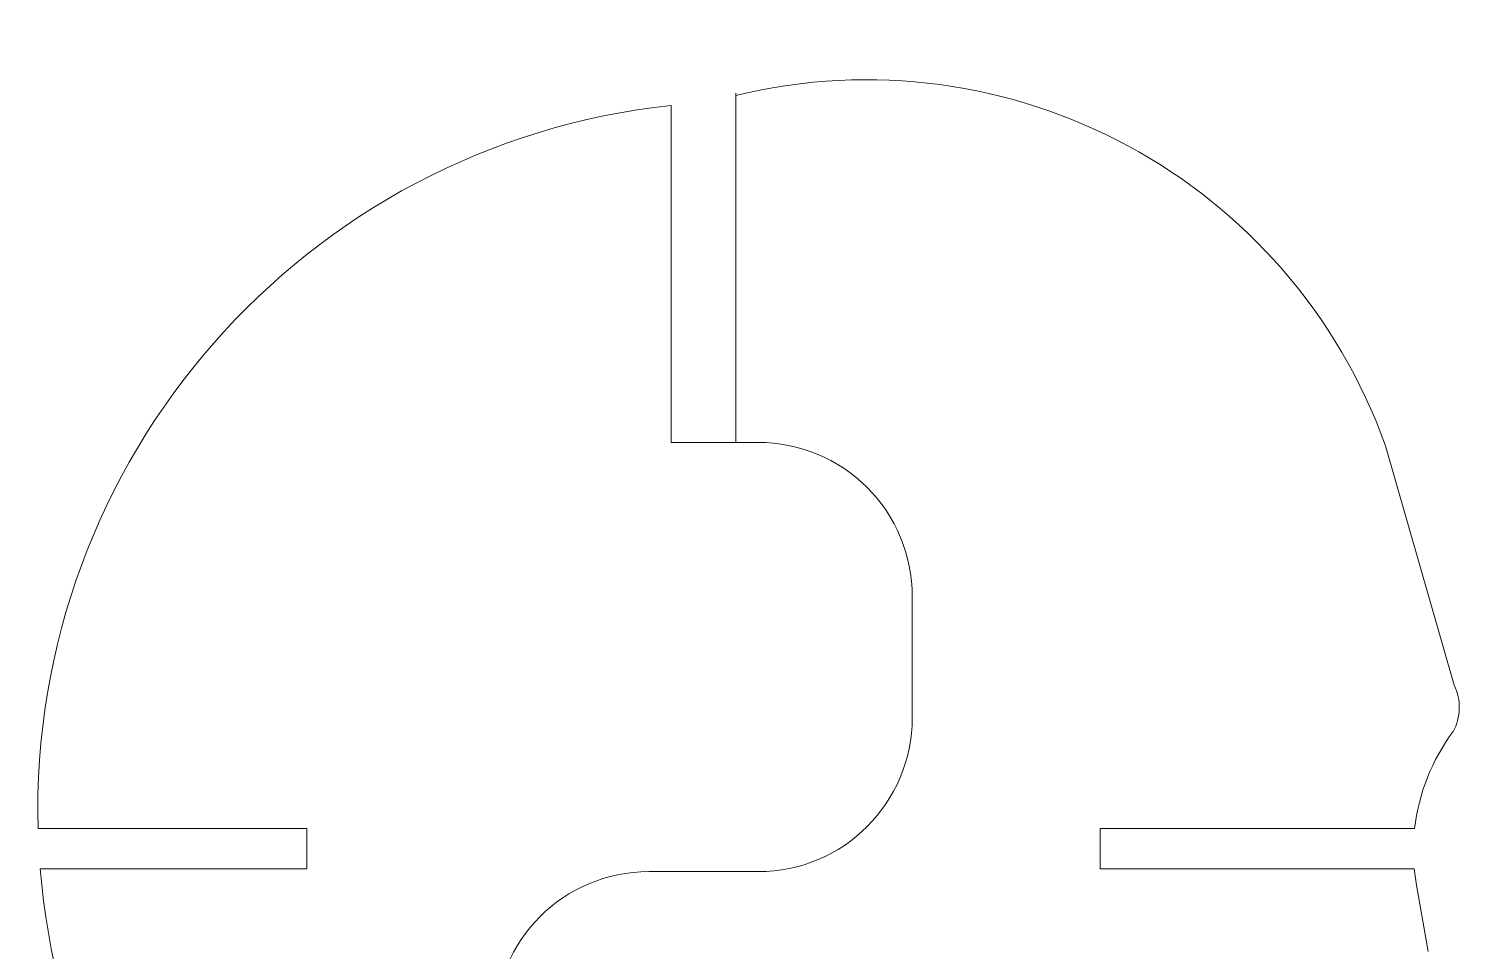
# Model space of a CAD drawing. Header units: millimetres. Extents: x 570 to 650.8, y -8.3 to 42.9.
# Drawn here: x 614.39 to 619.78, y 20.69 to 24.16 of the extents above; entities that cross this region are included whole.
import ezdxf

# ---------------------------------------------------------------- set-up
doc = ezdxf.new("R2010")
doc.units = ezdxf.units.MM
doc.header["$MEASUREMENT"] = 0
doc.layers.add('Layer 1', color=7, linetype='Continuous')

msp = doc.modelspace()

# ---------------------------------------------------------------- linework, layer by layer
at = {"layer": 'Layer 1', "color": 4, "lineweight": 9}
for points in [[(619.49046, 22.59083), (619.13417, 23.59039), (618.08022, 24.15914), (617.04923, 23.90841)], [(617.04923, 23.91667), (617.04923, 23.91667), (617.04923, 22.60386), (617.04923, 22.60386)], [(617.04923, 23.91667), (617.04923, 23.91667), (617.04923, 22.60386), (617.04923, 22.60386)], [(617.04923, 23.91667), (617.04923, 23.91667), (617.04923, 22.60386), (617.04923, 22.60386)], [(617.04923, 23.91667), (617.04923, 23.91667), (617.04923, 22.60386), (617.04923, 22.60386)], [(617.04923, 23.91667), (617.04923, 23.91667), (617.04923, 22.60386), (617.04923, 22.60386)], [(617.04923, 23.91667), (617.04923, 23.91667), (617.04923, 22.60386), (617.04923, 22.60386)], [(617.04923, 23.91667), (617.04923, 23.91667), (617.04923, 22.60386), (617.04923, 22.60386)], [(617.04923, 23.91667), (617.04923, 23.91667), (617.04923, 22.60386), (617.04923, 22.60386)], [(617.04923, 23.91667), (617.04923, 23.91667), (617.04923, 22.60386), (617.04923, 22.60386)], [(617.04923, 23.91667), (617.04923, 23.91667), (617.04923, 22.60386), (617.04923, 22.60386)], [(617.04923, 23.91667), (617.04923, 23.91667), (617.04923, 22.60386), (617.04923, 22.60386)], [(617.04923, 23.91667), (617.04923, 23.91667), (617.04923, 22.60386), (617.04923, 22.60386)], [(617.04923, 23.91667), (617.04923, 23.91667), (617.04923, 22.60386), (617.04923, 22.60386)], [(617.04923, 23.91667), (617.04923, 23.91667), (617.04923, 22.60386), (617.04923, 22.60386)], [(617.04923, 23.91667), (617.04923, 23.91667), (617.04923, 22.60386), (617.04923, 22.60386)], [(617.04923, 23.91667), (617.04923, 23.91667), (617.04923, 22.60386), (617.04923, 22.60386)], [(617.04923, 23.91667), (617.04923, 23.91667), (617.04923, 22.60386), (617.04923, 22.60386)], [(617.04923, 23.91667), (617.04923, 23.91667), (617.04923, 22.60386), (617.04923, 22.60386)], [(617.04923, 23.91667), (617.04923, 23.91667), (617.04923, 22.60386), (617.04923, 22.60386)], [(617.04923, 23.91667), (617.04923, 23.91667), (617.04923, 22.60386), (617.04923, 22.60386)], [(617.04923, 23.91667), (617.04923, 23.91667), (617.04923, 22.60386), (617.04923, 22.60386)], [(617.04923, 23.90842), (617.04923, 23.90842), (617.04923, 22.60386), (617.04923, 22.60386)], [(617.04923, 23.90842), (617.04923, 23.90842), (617.04923, 22.60386), (617.04923, 22.60386)], [(617.04923, 23.90842), (617.04923, 23.90842), (617.04923, 22.60386), (617.04923, 22.60386)], [(617.04923, 23.90842), (617.04923, 23.90842), (617.04923, 22.60386), (617.04923, 22.60386)], [(617.04923, 23.90842), (617.04923, 23.90842), (617.04923, 22.60386), (617.04923, 22.60386)], [(617.04923, 23.90842), (617.04923, 23.90842), (617.04923, 22.60386), (617.04923, 22.60386)], [(617.04923, 23.90842), (617.04923, 23.90842), (617.04923, 22.60386), (617.04923, 22.60386)], [(617.04923, 23.90842), (617.04923, 23.90842), (617.04923, 22.60386), (617.04923, 22.60386)], [(617.04923, 23.90842), (617.04923, 23.90842), (617.04923, 22.60386), (617.04923, 22.60386)], [(617.04923, 23.90842), (617.04923, 23.90842), (617.04923, 22.60386), (617.04923, 22.60386)], [(617.04923, 23.90842), (617.04923, 23.90842), (617.04923, 22.60386), (617.04923, 22.60386)], [(617.04923, 23.90842), (617.04923, 23.90842), (617.04923, 22.60386), (617.04923, 22.60386)], [(617.04923, 23.90842), (617.04923, 23.90842), (617.04923, 22.60386), (617.04923, 22.60386)], [(617.04923, 23.90842), (617.04923, 23.90842), (617.04923, 22.60386), (617.04923, 22.60386)], [(617.04923, 23.90842), (617.04923, 23.90842), (617.04923, 22.60386), (617.04923, 22.60386)], [(617.04923, 23.90842), (617.04923, 23.90842), (617.04923, 22.60386), (617.04923, 22.60386)], [(617.04923, 23.90842), (617.04923, 23.90842), (617.04923, 22.60386), (617.04923, 22.60386)], [(617.04923, 23.90842), (617.04923, 23.90842), (617.04923, 22.60386), (617.04923, 22.60386)], [(617.04923, 23.90842), (617.04923, 23.90842), (617.04923, 22.60386), (617.04923, 22.60386)], [(617.04923, 23.90842), (617.04923, 23.90842), (617.04923, 22.60386), (617.04923, 22.60386)], [(617.04923, 23.90842), (617.04923, 23.90842), (617.04923, 22.60386), (617.04923, 22.60386)], [(616.80627, 23.87086), (615.42646, 23.72193), (614.39149, 22.53968), (614.42677, 21.15242)], [(616.80627, 23.87086), (616.80627, 23.87086), (616.80627, 22.60386), (616.80627, 22.60386)], [(616.80627, 23.87086), (616.80627, 23.87086), (616.80627, 22.60386), (616.80627, 22.60386)], [(616.80627, 23.87086), (616.80627, 23.87086), (616.80627, 22.60386), (616.80627, 22.60386)], [(616.80627, 23.87086), (616.80627, 23.87086), (616.80627, 22.60386), (616.80627, 22.60386)], [(616.80627, 23.87086), (616.80627, 23.87086), (616.80627, 22.60386), (616.80627, 22.60386)], [(616.80627, 23.87086), (616.80627, 23.87086), (616.80627, 22.60386), (616.80627, 22.60386)], [(616.80627, 23.87086), (616.80627, 23.87086), (616.80627, 22.60386), (616.80627, 22.60386)], [(616.80627, 23.87086), (616.80627, 23.87086), (616.80627, 22.60386), (616.80627, 22.60386)], [(616.80627, 23.87086), (616.80627, 23.87086), (616.80627, 22.60386), (616.80627, 22.60386)], [(616.80627, 23.87086), (616.80627, 23.87086), (616.80627, 22.60386), (616.80627, 22.60386)], [(616.80627, 23.87086), (616.80627, 23.87086), (616.80627, 22.60386), (616.80627, 22.60386)], [(616.80627, 23.87086), (616.80627, 23.87086), (616.80627, 22.60386), (616.80627, 22.60386)], [(616.80627, 23.87086), (616.80627, 23.87086), (616.80627, 22.60386), (616.80627, 22.60386)], [(616.80627, 23.87086), (616.80627, 23.87086), (616.80627, 22.60386), (616.80627, 22.60386)], [(616.80627, 23.87086), (616.80627, 23.87086), (616.80627, 22.60386), (616.80627, 22.60386)], [(616.80627, 23.87086), (616.80627, 23.87086), (616.80627, 22.60386), (616.80627, 22.60386)], [(616.80627, 23.87086), (616.80627, 23.87086), (616.80627, 22.60386), (616.80627, 22.60386)], [(616.80627, 23.87086), (616.80627, 23.87086), (616.80627, 22.60386), (616.80627, 22.60386)], [(616.80627, 23.87086), (616.80627, 23.87086), (616.80627, 22.60386), (616.80627, 22.60386)], [(616.80627, 23.87086), (616.80627, 23.87086), (616.80627, 22.60386), (616.80627, 22.60386)], [(616.80627, 23.87086), (616.80627, 23.87086), (616.80627, 22.60386), (616.80627, 22.60386)], [(616.80627, 22.60386), (616.80627, 22.60386), (617.12157, 22.60386), (617.12157, 22.60386)], [(616.80627, 22.60386), (616.80627, 22.60386), (617.12157, 22.60386), (617.12157, 22.60386)], [(616.80627, 22.60386), (616.80627, 22.60386), (617.12157, 22.60386), (617.12157, 22.60386)], [(616.80627, 22.60386), (616.80627, 22.60386), (617.12157, 22.60386), (617.12157, 22.60386)], [(616.80627, 22.60386), (616.80627, 22.60386), (617.12157, 22.60386), (617.12157, 22.60386)], [(616.80627, 22.60386), (616.80627, 22.60386), (617.12157, 22.60386), (617.12157, 22.60386)], [(616.80627, 22.60386), (616.80627, 22.60386), (617.12157, 22.60386), (617.12157, 22.60386)], [(616.80627, 22.60386), (616.80627, 22.60386), (617.12157, 22.60386), (617.12157, 22.60386)], [(616.80627, 22.60386), (616.80627, 22.60386), (617.12157, 22.60386), (617.12157, 22.60386)], [(616.80627, 22.60386), (616.80627, 22.60386), (617.12157, 22.60386), (617.12157, 22.60386)], [(616.80627, 22.60386), (616.80627, 22.60386), (617.12157, 22.60386), (617.12157, 22.60386)], [(616.80627, 22.60386), (616.80627, 22.60386), (617.12157, 22.60386), (617.12157, 22.60386)], [(616.80627, 22.60386), (616.80627, 22.60386), (617.12157, 22.60386), (617.12157, 22.60386)], [(616.80627, 22.60386), (616.80627, 22.60386), (617.12157, 22.60386), (617.12157, 22.60386)], [(616.80627, 22.60386), (616.80627, 22.60386), (617.12157, 22.60386), (617.12157, 22.60386)], [(616.80627, 22.60386), (616.80627, 22.60386), (617.12157, 22.60386), (617.12157, 22.60386)], [(616.80627, 22.60386), (616.80627, 22.60386), (617.12157, 22.60386), (617.12157, 22.60386)], [(616.80627, 22.60386), (616.80627, 22.60386), (617.12157, 22.60386), (617.12157, 22.60386)], [(616.80627, 22.60386), (616.80627, 22.60386), (617.12157, 22.60386), (617.12157, 22.60386)], [(616.80627, 22.60386), (616.80627, 22.60386), (617.12157, 22.60386), (617.12157, 22.60386)], [(616.80627, 22.60386), (616.80627, 22.60386), (617.12157, 22.60386), (617.12157, 22.60386)], [(617.12157, 22.60386), (617.12157, 22.60386), (617.13347, 22.60386), (617.13347, 22.60386)], [(617.12157, 22.60386), (617.12157, 22.60386), (617.13347, 22.60386), (617.13347, 22.60386)], [(617.12157, 22.60386), (617.12157, 22.60386), (617.13347, 22.60386), (617.13347, 22.60386)], [(617.12157, 22.60386), (617.12157, 22.60386), (617.13347, 22.60386), (617.13347, 22.60386)], [(617.12157, 22.60386), (617.12157, 22.60386), (617.13347, 22.60386), (617.13347, 22.60386)], [(617.12157, 22.60386), (617.12157, 22.60386), (617.13347, 22.60386), (617.13347, 22.60386)], [(617.12157, 22.60386), (617.12157, 22.60386), (617.13347, 22.60386), (617.13347, 22.60386)], [(617.12157, 22.60386), (617.12157, 22.60386), (617.13347, 22.60386), (617.13347, 22.60386)], [(617.12157, 22.60386), (617.12157, 22.60386), (617.13347, 22.60386), (617.13347, 22.60386)], [(617.12157, 22.60386), (617.12157, 22.60386), (617.13347, 22.60386), (617.13347, 22.60386)], [(617.12157, 22.60386), (617.12157, 22.60386), (617.13347, 22.60386), (617.13347, 22.60386)], [(617.12157, 22.60386), (617.12157, 22.60386), (617.13347, 22.60386), (617.13347, 22.60386)], [(617.12157, 22.60386), (617.12157, 22.60386), (617.13347, 22.60386), (617.13347, 22.60386)], [(617.12157, 22.60386), (617.12157, 22.60386), (617.13347, 22.60386), (617.13347, 22.60386)], [(617.12157, 22.60386), (617.12157, 22.60386), (617.13347, 22.60386), (617.13347, 22.60386)], [(617.12157, 22.60386), (617.12157, 22.60386), (617.13347, 22.60386), (617.13347, 22.60386)], [(617.12157, 22.60386), (617.12157, 22.60386), (617.13347, 22.60386), (617.13347, 22.60386)], [(617.12157, 22.60386), (617.12157, 22.60386), (617.13347, 22.60386), (617.13347, 22.60386)], [(617.12157, 22.60386), (617.12157, 22.60386), (617.13347, 22.60386), (617.13347, 22.60386)], [(617.12157, 22.60386), (617.12157, 22.60386), (617.13347, 22.60386), (617.13347, 22.60386)], [(617.12157, 22.60386), (617.12157, 22.60386), (617.13347, 22.60386), (617.13347, 22.60386)], [(619.49046, 22.59083), (619.49046, 22.59083), (619.74932, 21.69129), (619.74932, 21.69129)], [(619.49046, 22.59083), (619.49046, 22.59083), (619.74932, 21.69129), (619.74932, 21.69129)], [(619.49046, 22.59083), (619.49046, 22.59083), (619.74932, 21.69129), (619.74932, 21.69129)], [(619.49046, 22.59083), (619.49046, 22.59083), (619.74932, 21.69129), (619.74932, 21.69129)], [(619.49046, 22.59083), (619.49046, 22.59083), (619.74932, 21.69129), (619.74932, 21.69129)], [(619.49046, 22.59083), (619.49046, 22.59083), (619.74932, 21.69129), (619.74932, 21.69129)], [(619.49046, 22.59083), (619.49046, 22.59083), (619.74932, 21.69129), (619.74932, 21.69129)], [(619.49046, 22.59083), (619.49046, 22.59083), (619.74932, 21.69129), (619.74932, 21.69129)], [(619.49046, 22.59083), (619.49046, 22.59083), (619.74932, 21.69129), (619.74932, 21.69129)], [(619.49046, 22.59083), (619.49046, 22.59083), (619.74932, 21.69129), (619.74932, 21.69129)], [(619.49046, 22.59083), (619.49046, 22.59083), (619.74932, 21.69129), (619.74932, 21.69129)], [(619.49046, 22.59083), (619.49046, 22.59083), (619.74932, 21.69129), (619.74932, 21.69129)], [(619.49046, 22.59083), (619.49046, 22.59083), (619.74932, 21.69129), (619.74932, 21.69129)], [(619.49046, 22.59083), (619.49046, 22.59083), (619.74932, 21.69129), (619.74932, 21.69129)], [(619.49046, 22.59083), (619.49046, 22.59083), (619.74932, 21.69129), (619.74932, 21.69129)], [(619.49046, 22.59083), (619.49046, 22.59083), (619.74932, 21.69129), (619.74932, 21.69129)], [(619.49046, 22.59083), (619.49046, 22.59083), (619.74932, 21.69129), (619.74932, 21.69129)], [(619.49046, 22.59083), (619.49046, 22.59083), (619.74932, 21.69129), (619.74932, 21.69129)], [(619.49046, 22.59083), (619.49046, 22.59083), (619.74932, 21.69129), (619.74932, 21.69129)], [(619.49046, 22.59083), (619.49046, 22.59083), (619.74932, 21.69129), (619.74932, 21.69129)], [(619.49046, 22.59083), (619.49046, 22.59083), (619.74932, 21.69129), (619.74932, 21.69129)], [(617.71202, 22.02529), (617.71202, 22.02529), (617.71202, 21.56933), (617.71202, 21.56933)], [(617.71202, 22.02529), (617.71202, 22.02529), (617.71202, 21.56933), (617.71202, 21.56933)], [(617.71202, 22.02529), (617.71202, 22.02529), (617.71202, 21.56933), (617.71202, 21.56933)], [(617.71202, 22.02529), (617.71202, 22.02529), (617.71202, 21.56933), (617.71202, 21.56933)], [(617.71202, 22.02529), (617.71202, 22.02529), (617.71202, 21.56933), (617.71202, 21.56933)], [(617.71202, 22.02529), (617.71202, 22.02529), (617.71202, 21.56933), (617.71202, 21.56933)], [(617.71202, 22.02529), (617.71202, 22.02529), (617.71202, 21.56933), (617.71202, 21.56933)], [(617.71202, 22.02529), (617.71202, 22.02529), (617.71202, 21.56933), (617.71202, 21.56933)], [(617.71202, 22.02529), (617.71202, 22.02529), (617.71202, 21.56933), (617.71202, 21.56933)], [(617.71202, 22.02529), (617.71202, 22.02529), (617.71202, 21.56933), (617.71202, 21.56933)], [(617.71202, 22.02529), (617.71202, 22.02529), (617.71202, 21.56933), (617.71202, 21.56933)], [(617.71202, 22.02529), (617.71202, 22.02529), (617.71202, 21.56933), (617.71202, 21.56933)], [(617.71202, 22.02529), (617.71202, 22.02529), (617.71202, 21.56933), (617.71202, 21.56933)], [(617.71202, 22.02529), (617.71202, 22.02529), (617.71202, 21.56933), (617.71202, 21.56933)], [(617.71202, 22.02529), (617.71202, 22.02529), (617.71202, 21.56933), (617.71202, 21.56933)], [(617.71202, 22.02529), (617.71202, 22.02529), (617.71202, 21.56933), (617.71202, 21.56933)], [(617.71202, 22.02529), (617.71202, 22.02529), (617.71202, 21.56933), (617.71202, 21.56933)], [(617.71202, 22.02529), (617.71202, 22.02529), (617.71202, 21.56933), (617.71202, 21.56933)], [(617.71202, 22.02529), (617.71202, 22.02529), (617.71202, 21.56933), (617.71202, 21.56933)], [(617.71202, 22.02529), (617.71202, 22.02529), (617.71202, 21.56933), (617.71202, 21.56933)], [(617.71202, 22.02529), (617.71202, 22.02529), (617.71202, 21.56933), (617.71202, 21.56933)], [(619.74491, 21.51724), (619.77401, 21.57127), (619.77576, 21.63586), (619.74931, 21.69129)], [(617.13347, 20.99073), (617.45318, 20.99073), (617.71201, 21.24978), (617.71201, 21.56932)], [(619.74491, 21.51724), (619.66508, 21.41071), (619.61524, 21.28476), (619.60026, 21.15242)], [(615.10676, 21.15244), (615.10676, 21.15244), (614.42678, 21.15244), (614.42678, 21.15244)], [(615.10676, 21.15244), (615.10676, 21.15244), (614.42678, 21.15244), (614.42678, 21.15244)], [(615.10676, 21.15244), (615.10676, 21.15244), (614.42678, 21.15244), (614.42678, 21.15244)], [(615.10676, 21.15244), (615.10676, 21.15244), (614.42678, 21.15244), (614.42678, 21.15244)], [(615.10676, 21.15244), (615.10676, 21.15244), (614.42678, 21.15244), (614.42678, 21.15244)], [(615.10676, 21.15244), (615.10676, 21.15244), (614.42678, 21.15244), (614.42678, 21.15244)], [(615.10676, 21.15244), (615.10676, 21.15244), (614.42678, 21.15244), (614.42678, 21.15244)], [(615.10676, 21.15244), (615.10676, 21.15244), (614.42678, 21.15244), (614.42678, 21.15244)], [(615.10676, 21.15244), (615.10676, 21.15244), (614.42678, 21.15244), (614.42678, 21.15244)], [(615.10676, 21.15244), (615.10676, 21.15244), (614.42678, 21.15244), (614.42678, 21.15244)], [(615.10676, 21.15244), (615.10676, 21.15244), (614.42678, 21.15244), (614.42678, 21.15244)], [(615.10676, 21.15244), (615.10676, 21.15244), (614.42678, 21.15244), (614.42678, 21.15244)], [(615.10676, 21.15244), (615.10676, 21.15244), (614.42678, 21.15244), (614.42678, 21.15244)], [(615.10676, 21.15244), (615.10676, 21.15244), (614.42678, 21.15244), (614.42678, 21.15244)], [(615.10676, 21.15244), (615.10676, 21.15244), (614.42678, 21.15244), (614.42678, 21.15244)], [(615.10676, 21.15244), (615.10676, 21.15244), (614.42678, 21.15244), (614.42678, 21.15244)], [(615.10676, 21.15244), (615.10676, 21.15244), (614.42678, 21.15244), (614.42678, 21.15244)], [(615.10676, 21.15244), (615.10676, 21.15244), (614.42678, 21.15244), (614.42678, 21.15244)], [(615.10676, 21.15244), (615.10676, 21.15244), (614.42678, 21.15244), (614.42678, 21.15244)], [(615.10676, 21.15244), (615.10676, 21.15244), (614.42678, 21.15244), (614.42678, 21.15244)], [(615.10676, 21.15244), (615.10676, 21.15244), (614.42678, 21.15244), (614.42678, 21.15244)], [(615.43661, 21.15244), (615.43661, 21.15244), (615.10676, 21.15244), (615.10676, 21.15244)], [(615.43661, 21.15244), (615.43661, 21.15244), (615.10676, 21.15244), (615.10676, 21.15244)], [(615.43661, 21.15244), (615.43661, 21.15244), (615.10676, 21.15244), (615.10676, 21.15244)], [(615.43661, 21.15244), (615.43661, 21.15244), (615.10676, 21.15244), (615.10676, 21.15244)], [(615.43661, 21.15244), (615.43661, 21.15244), (615.10676, 21.15244), (615.10676, 21.15244)], [(615.43661, 21.15244), (615.43661, 21.15244), (615.10676, 21.15244), (615.10676, 21.15244)], [(615.43661, 21.15244), (615.43661, 21.15244), (615.10676, 21.15244), (615.10676, 21.15244)], [(615.43661, 21.15244), (615.43661, 21.15244), (615.10676, 21.15244), (615.10676, 21.15244)], [(615.43661, 21.15244), (615.43661, 21.15244), (615.10676, 21.15244), (615.10676, 21.15244)], [(615.43661, 21.15244), (615.43661, 21.15244), (615.10676, 21.15244), (615.10676, 21.15244)], [(615.43661, 21.15244), (615.43661, 21.15244), (615.10676, 21.15244), (615.10676, 21.15244)], [(615.43661, 21.15244), (615.43661, 21.15244), (615.10676, 21.15244), (615.10676, 21.15244)], [(615.43661, 21.15244), (615.43661, 21.15244), (615.10676, 21.15244), (615.10676, 21.15244)], [(615.43661, 21.15244), (615.43661, 21.15244), (615.10676, 21.15244), (615.10676, 21.15244)], [(615.43661, 21.15244), (615.43661, 21.15244), (615.10676, 21.15244), (615.10676, 21.15244)], [(615.43661, 21.15244), (615.43661, 21.15244), (615.10676, 21.15244), (615.10676, 21.15244)], [(615.43661, 21.15244), (615.43661, 21.15244), (615.10676, 21.15244), (615.10676, 21.15244)], [(615.43661, 21.15244), (615.43661, 21.15244), (615.10676, 21.15244), (615.10676, 21.15244)], [(615.43661, 21.15244), (615.43661, 21.15244), (615.10676, 21.15244), (615.10676, 21.15244)], [(615.43661, 21.15244), (615.43661, 21.15244), (615.10676, 21.15244), (615.10676, 21.15244)], [(615.43661, 21.15244), (615.43661, 21.15244), (615.10676, 21.15244), (615.10676, 21.15244)], [(615.43661, 21.07711), (615.43661, 21.07711), (615.43661, 21.15244), (615.43661, 21.15244)], [(615.43661, 21.07711), (615.43661, 21.07711), (615.43661, 21.15244), (615.43661, 21.15244)], [(615.43661, 21.07711), (615.43661, 21.07711), (615.43661, 21.15244), (615.43661, 21.15244)], [(615.43661, 21.07711), (615.43661, 21.07711), (615.43661, 21.15244), (615.43661, 21.15244)], [(615.43661, 21.07711), (615.43661, 21.07711), (615.43661, 21.15244), (615.43661, 21.15244)], [(615.43661, 21.07711), (615.43661, 21.07711), (615.43661, 21.15244), (615.43661, 21.15244)], [(615.43661, 21.07711), (615.43661, 21.07711), (615.43661, 21.15244), (615.43661, 21.15244)], [(615.43661, 21.07711), (615.43661, 21.07711), (615.43661, 21.15244), (615.43661, 21.15244)], [(615.43661, 21.07711), (615.43661, 21.07711), (615.43661, 21.15244), (615.43661, 21.15244)], [(615.43661, 21.07711), (615.43661, 21.07711), (615.43661, 21.15244), (615.43661, 21.15244)], [(615.43661, 21.07711), (615.43661, 21.07711), (615.43661, 21.15244), (615.43661, 21.15244)], [(615.43661, 21.07711), (615.43661, 21.07711), (615.43661, 21.15244), (615.43661, 21.15244)], [(615.43661, 21.07711), (615.43661, 21.07711), (615.43661, 21.15244), (615.43661, 21.15244)], [(615.43661, 21.07711), (615.43661, 21.07711), (615.43661, 21.15244), (615.43661, 21.15244)], [(615.43661, 21.07711), (615.43661, 21.07711), (615.43661, 21.15244), (615.43661, 21.15244)], [(615.43661, 21.07711), (615.43661, 21.07711), (615.43661, 21.15244), (615.43661, 21.15244)], [(615.43661, 21.07711), (615.43661, 21.07711), (615.43661, 21.15244), (615.43661, 21.15244)], [(615.43661, 21.07711), (615.43661, 21.07711), (615.43661, 21.15244), (615.43661, 21.15244)], [(615.43661, 21.07711), (615.43661, 21.07711), (615.43661, 21.15244), (615.43661, 21.15244)], [(615.43661, 21.07711), (615.43661, 21.07711), (615.43661, 21.15244), (615.43661, 21.15244)], [(615.43661, 21.07711), (615.43661, 21.07711), (615.43661, 21.15244), (615.43661, 21.15244)], [(618.41889, 21.07711), (618.41889, 21.07711), (618.41889, 21.15244), (618.41889, 21.15244)], [(618.41889, 21.07711), (618.41889, 21.07711), (618.41889, 21.15244), (618.41889, 21.15244)], [(618.41889, 21.07711), (618.41889, 21.07711), (618.41889, 21.15244), (618.41889, 21.15244)], [(618.41889, 21.07711), (618.41889, 21.07711), (618.41889, 21.15244), (618.41889, 21.15244)], [(618.41889, 21.07711), (618.41889, 21.07711), (618.41889, 21.15244), (618.41889, 21.15244)], [(618.41889, 21.07711), (618.41889, 21.07711), (618.41889, 21.15244), (618.41889, 21.15244)], [(618.41889, 21.07711), (618.41889, 21.07711), (618.41889, 21.15244), (618.41889, 21.15244)], [(618.41889, 21.07711), (618.41889, 21.07711), (618.41889, 21.15244), (618.41889, 21.15244)], [(618.41889, 21.07711), (618.41889, 21.07711), (618.41889, 21.15244), (618.41889, 21.15244)], [(618.41889, 21.07711), (618.41889, 21.07711), (618.41889, 21.15244), (618.41889, 21.15244)], [(618.41889, 21.07711), (618.41889, 21.07711), (618.41889, 21.15244), (618.41889, 21.15244)], [(618.41889, 21.07711), (618.41889, 21.07711), (618.41889, 21.15244), (618.41889, 21.15244)], [(618.41889, 21.07711), (618.41889, 21.07711), (618.41889, 21.15244), (618.41889, 21.15244)], [(618.41889, 21.07711), (618.41889, 21.07711), (618.41889, 21.15244), (618.41889, 21.15244)], [(618.41889, 21.07711), (618.41889, 21.07711), (618.41889, 21.15244), (618.41889, 21.15244)], [(618.41889, 21.07711), (618.41889, 21.07711), (618.41889, 21.15244), (618.41889, 21.15244)], [(618.41889, 21.07711), (618.41889, 21.07711), (618.41889, 21.15244), (618.41889, 21.15244)], [(618.41889, 21.07711), (618.41889, 21.07711), (618.41889, 21.15244), (618.41889, 21.15244)], [(618.41889, 21.07711), (618.41889, 21.07711), (618.41889, 21.15244), (618.41889, 21.15244)], [(618.41889, 21.07711), (618.41889, 21.07711), (618.41889, 21.15244), (618.41889, 21.15244)], [(618.41889, 21.07711), (618.41889, 21.07711), (618.41889, 21.15244), (618.41889, 21.15244)], [(618.41889, 21.15244), (618.41889, 21.15244), (618.74831, 21.15244), (618.74831, 21.15244)], [(618.41889, 21.15244), (618.41889, 21.15244), (618.74831, 21.15244), (618.74831, 21.15244)], [(618.41889, 21.15244), (618.41889, 21.15244), (618.74831, 21.15244), (618.74831, 21.15244)], [(618.41889, 21.15244), (618.41889, 21.15244), (618.74831, 21.15244), (618.74831, 21.15244)], [(618.41889, 21.15244), (618.41889, 21.15244), (618.74831, 21.15244), (618.74831, 21.15244)], [(618.41889, 21.15244), (618.41889, 21.15244), (618.74831, 21.15244), (618.74831, 21.15244)], [(618.41889, 21.15244), (618.41889, 21.15244), (618.74831, 21.15244), (618.74831, 21.15244)], [(618.41889, 21.15244), (618.41889, 21.15244), (618.74831, 21.15244), (618.74831, 21.15244)], [(618.41889, 21.15244), (618.41889, 21.15244), (618.74831, 21.15244), (618.74831, 21.15244)], [(618.41889, 21.15244), (618.41889, 21.15244), (618.74831, 21.15244), (618.74831, 21.15244)], [(618.41889, 21.15244), (618.41889, 21.15244), (618.74831, 21.15244), (618.74831, 21.15244)], [(618.41889, 21.15244), (618.41889, 21.15244), (618.74831, 21.15244), (618.74831, 21.15244)], [(618.41889, 21.15244), (618.41889, 21.15244), (618.74831, 21.15244), (618.74831, 21.15244)], [(618.41889, 21.15244), (618.41889, 21.15244), (618.74831, 21.15244), (618.74831, 21.15244)], [(618.41889, 21.15244), (618.41889, 21.15244), (618.74831, 21.15244), (618.74831, 21.15244)], [(618.41889, 21.15244), (618.41889, 21.15244), (618.74831, 21.15244), (618.74831, 21.15244)], [(618.41889, 21.15244), (618.41889, 21.15244), (618.74831, 21.15244), (618.74831, 21.15244)], [(618.41889, 21.15244), (618.41889, 21.15244), (618.74831, 21.15244), (618.74831, 21.15244)], [(618.41889, 21.15244), (618.41889, 21.15244), (618.74831, 21.15244), (618.74831, 21.15244)], [(618.41889, 21.15244), (618.41889, 21.15244), (618.74831, 21.15244), (618.74831, 21.15244)], [(618.41889, 21.15244), (618.41889, 21.15244), (618.74831, 21.15244), (618.74831, 21.15244)], [(618.74831, 21.15244), (618.74831, 21.15244), (619.60027, 21.15244), (619.60027, 21.15244)], [(618.74831, 21.15244), (618.74831, 21.15244), (619.60027, 21.15244), (619.60027, 21.15244)], [(618.74831, 21.15244), (618.74831, 21.15244), (619.60027, 21.15244), (619.60027, 21.15244)], [(618.74831, 21.15244), (618.74831, 21.15244), (619.60027, 21.15244), (619.60027, 21.15244)], [(618.74831, 21.15244), (618.74831, 21.15244), (619.60027, 21.15244), (619.60027, 21.15244)], [(618.74831, 21.15244), (618.74831, 21.15244), (619.60027, 21.15244), (619.60027, 21.15244)], [(618.74831, 21.15244), (618.74831, 21.15244), (619.60027, 21.15244), (619.60027, 21.15244)], [(618.74831, 21.15244), (618.74831, 21.15244), (619.60027, 21.15244), (619.60027, 21.15244)], [(618.74831, 21.15244), (618.74831, 21.15244), (619.60027, 21.15244), (619.60027, 21.15244)], [(618.74831, 21.15244), (618.74831, 21.15244), (619.60027, 21.15244), (619.60027, 21.15244)], [(618.74831, 21.15244), (618.74831, 21.15244), (619.60027, 21.15244), (619.60027, 21.15244)], [(618.74831, 21.15244), (618.74831, 21.15244), (619.60027, 21.15244), (619.60027, 21.15244)], [(618.74831, 21.15244), (618.74831, 21.15244), (619.60027, 21.15244), (619.60027, 21.15244)], [(618.74831, 21.15244), (618.74831, 21.15244), (619.60027, 21.15244), (619.60027, 21.15244)], [(618.74831, 21.15244), (618.74831, 21.15244), (619.60027, 21.15244), (619.60027, 21.15244)], [(618.74831, 21.15244), (618.74831, 21.15244), (619.60027, 21.15244), (619.60027, 21.15244)], [(618.74831, 21.15244), (618.74831, 21.15244), (619.60027, 21.15244), (619.60027, 21.15244)], [(618.74831, 21.15244), (618.74831, 21.15244), (619.60027, 21.15244), (619.60027, 21.15244)], [(618.74831, 21.15244), (618.74831, 21.15244), (619.60027, 21.15244), (619.60027, 21.15244)], [(618.74831, 21.15244), (618.74831, 21.15244), (619.60027, 21.15244), (619.60027, 21.15244)], [(618.74831, 21.15244), (618.74831, 21.15244), (619.60027, 21.15244), (619.60027, 21.15244)], [(615.43661, 21.00163), (615.43661, 21.00163), (615.43661, 21.07711), (615.43661, 21.07711)], [(615.43661, 21.00163), (615.43661, 21.00163), (615.43661, 21.07711), (615.43661, 21.07711)], [(615.43661, 21.00163), (615.43661, 21.00163), (615.43661, 21.07711), (615.43661, 21.07711)], [(615.43661, 21.00163), (615.43661, 21.00163), (615.43661, 21.07711), (615.43661, 21.07711)], [(615.43661, 21.00163), (615.43661, 21.00163), (615.43661, 21.07711), (615.43661, 21.07711)], [(615.43661, 21.00163), (615.43661, 21.00163), (615.43661, 21.07711), (615.43661, 21.07711)], [(615.43661, 21.00163), (615.43661, 21.00163), (615.43661, 21.07711), (615.43661, 21.07711)], [(615.43661, 21.00163), (615.43661, 21.00163), (615.43661, 21.07711), (615.43661, 21.07711)], [(615.43661, 21.00163), (615.43661, 21.00163), (615.43661, 21.07711), (615.43661, 21.07711)], [(615.43661, 21.00163), (615.43661, 21.00163), (615.43661, 21.07711), (615.43661, 21.07711)], [(615.43661, 21.00163), (615.43661, 21.00163), (615.43661, 21.07711), (615.43661, 21.07711)], [(615.43661, 21.00163), (615.43661, 21.00163), (615.43661, 21.07711), (615.43661, 21.07711)], [(615.43661, 21.00163), (615.43661, 21.00163), (615.43661, 21.07711), (615.43661, 21.07711)], [(615.43661, 21.00163), (615.43661, 21.00163), (615.43661, 21.07711), (615.43661, 21.07711)], [(615.43661, 21.00163), (615.43661, 21.00163), (615.43661, 21.07711), (615.43661, 21.07711)], [(615.43661, 21.00163), (615.43661, 21.00163), (615.43661, 21.07711), (615.43661, 21.07711)], [(615.43661, 21.00163), (615.43661, 21.00163), (615.43661, 21.07711), (615.43661, 21.07711)], [(615.43661, 21.00163), (615.43661, 21.00163), (615.43661, 21.07711), (615.43661, 21.07711)], [(615.43661, 21.00163), (615.43661, 21.00163), (615.43661, 21.07711), (615.43661, 21.07711)], [(615.43661, 21.00163), (615.43661, 21.00163), (615.43661, 21.07711), (615.43661, 21.07711)], [(615.43661, 21.00163), (615.43661, 21.00163), (615.43661, 21.07711), (615.43661, 21.07711)], [(618.41889, 21.00163), (618.41889, 21.00163), (618.41889, 21.07711), (618.41889, 21.07711)], [(618.41889, 21.00163), (618.41889, 21.00163), (618.41889, 21.07711), (618.41889, 21.07711)], [(618.41889, 21.00163), (618.41889, 21.00163), (618.41889, 21.07711), (618.41889, 21.07711)], [(618.41889, 21.00163), (618.41889, 21.00163), (618.41889, 21.07711), (618.41889, 21.07711)], [(618.41889, 21.00163), (618.41889, 21.00163), (618.41889, 21.07711), (618.41889, 21.07711)], [(618.41889, 21.00163), (618.41889, 21.00163), (618.41889, 21.07711), (618.41889, 21.07711)], [(618.41889, 21.00163), (618.41889, 21.00163), (618.41889, 21.07711), (618.41889, 21.07711)], [(618.41889, 21.00163), (618.41889, 21.00163), (618.41889, 21.07711), (618.41889, 21.07711)], [(618.41889, 21.00163), (618.41889, 21.00163), (618.41889, 21.07711), (618.41889, 21.07711)], [(618.41889, 21.00163), (618.41889, 21.00163), (618.41889, 21.07711), (618.41889, 21.07711)], [(618.41889, 21.00163), (618.41889, 21.00163), (618.41889, 21.07711), (618.41889, 21.07711)], [(618.41889, 21.00163), (618.41889, 21.00163), (618.41889, 21.07711), (618.41889, 21.07711)], [(618.41889, 21.00163), (618.41889, 21.00163), (618.41889, 21.07711), (618.41889, 21.07711)], [(618.41889, 21.00163), (618.41889, 21.00163), (618.41889, 21.07711), (618.41889, 21.07711)], [(618.41889, 21.00163), (618.41889, 21.00163), (618.41889, 21.07711), (618.41889, 21.07711)], [(618.41889, 21.00163), (618.41889, 21.00163), (618.41889, 21.07711), (618.41889, 21.07711)], [(618.41889, 21.00163), (618.41889, 21.00163), (618.41889, 21.07711), (618.41889, 21.07711)], [(618.41889, 21.00163), (618.41889, 21.00163), (618.41889, 21.07711), (618.41889, 21.07711)], [(618.41889, 21.00163), (618.41889, 21.00163), (618.41889, 21.07711), (618.41889, 21.07711)], [(618.41889, 21.00163), (618.41889, 21.00163), (618.41889, 21.07711), (618.41889, 21.07711)], [(618.41889, 21.00163), (618.41889, 21.00163), (618.41889, 21.07711), (618.41889, 21.07711)], [(614.43472, 21.00163), (614.43472, 21.00163), (615.10676, 21.00163), (615.10676, 21.00163)], [(614.43472, 21.00163), (614.43472, 21.00163), (615.10676, 21.00163), (615.10676, 21.00163)], [(614.43472, 21.00163), (614.43472, 21.00163), (615.10676, 21.00163), (615.10676, 21.00163)], [(614.43472, 21.00163), (614.43472, 21.00163), (615.10676, 21.00163), (615.10676, 21.00163)], [(614.43472, 21.00163), (614.43472, 21.00163), (615.10676, 21.00163), (615.10676, 21.00163)], [(614.43472, 21.00163), (614.43472, 21.00163), (615.10676, 21.00163), (615.10676, 21.00163)], [(614.43472, 21.00163), (614.43472, 21.00163), (615.10676, 21.00163), (615.10676, 21.00163)], [(614.43472, 21.00163), (614.43472, 21.00163), (615.10676, 21.00163), (615.10676, 21.00163)], [(614.43472, 21.00163), (614.43472, 21.00163), (615.10676, 21.00163), (615.10676, 21.00163)], [(614.43472, 21.00163), (614.43472, 21.00163), (615.10676, 21.00163), (615.10676, 21.00163)], [(614.43472, 21.00163), (614.43472, 21.00163), (615.10676, 21.00163), (615.10676, 21.00163)], [(614.43472, 21.00163), (614.43472, 21.00163), (615.10676, 21.00163), (615.10676, 21.00163)], [(614.43472, 21.00163), (614.43472, 21.00163), (615.10676, 21.00163), (615.10676, 21.00163)], [(614.43472, 21.00163), (614.43472, 21.00163), (615.10676, 21.00163), (615.10676, 21.00163)], [(614.43472, 21.00163), (614.43472, 21.00163), (615.10676, 21.00163), (615.10676, 21.00163)], [(614.43472, 21.00163), (614.43472, 21.00163), (615.10676, 21.00163), (615.10676, 21.00163)], [(614.43472, 21.00163), (614.43472, 21.00163), (615.10676, 21.00163), (615.10676, 21.00163)], [(614.43472, 21.00163), (614.43472, 21.00163), (615.10676, 21.00163), (615.10676, 21.00163)], [(614.43472, 21.00163), (614.43472, 21.00163), (615.10676, 21.00163), (615.10676, 21.00163)], [(614.43472, 21.00163), (614.43472, 21.00163), (615.10676, 21.00163), (615.10676, 21.00163)], [(614.43472, 21.00163), (614.43472, 21.00163), (615.10676, 21.00163), (615.10676, 21.00163)], [(614.43472, 21.00163), (614.48808, 20.35336), (614.77602, 19.74682), (615.24566, 19.29633)], [(615.10676, 21.00163), (615.10676, 21.00163), (615.43661, 21.00163), (615.43661, 21.00163)], [(615.10676, 21.00163), (615.10676, 21.00163), (615.43661, 21.00163), (615.43661, 21.00163)], [(615.10676, 21.00163), (615.10676, 21.00163), (615.43661, 21.00163), (615.43661, 21.00163)], [(615.10676, 21.00163), (615.10676, 21.00163), (615.43661, 21.00163), (615.43661, 21.00163)], [(615.10676, 21.00163), (615.10676, 21.00163), (615.43661, 21.00163), (615.43661, 21.00163)], [(615.10676, 21.00163), (615.10676, 21.00163), (615.43661, 21.00163), (615.43661, 21.00163)], [(615.10676, 21.00163), (615.10676, 21.00163), (615.43661, 21.00163), (615.43661, 21.00163)], [(615.10676, 21.00163), (615.10676, 21.00163), (615.43661, 21.00163), (615.43661, 21.00163)], [(615.10676, 21.00163), (615.10676, 21.00163), (615.43661, 21.00163), (615.43661, 21.00163)], [(615.10676, 21.00163), (615.10676, 21.00163), (615.43661, 21.00163), (615.43661, 21.00163)], [(615.10676, 21.00163), (615.10676, 21.00163), (615.43661, 21.00163), (615.43661, 21.00163)], [(615.10676, 21.00163), (615.10676, 21.00163), (615.43661, 21.00163), (615.43661, 21.00163)], [(615.10676, 21.00163), (615.10676, 21.00163), (615.43661, 21.00163), (615.43661, 21.00163)], [(615.10676, 21.00163), (615.10676, 21.00163), (615.43661, 21.00163), (615.43661, 21.00163)], [(615.10676, 21.00163), (615.10676, 21.00163), (615.43661, 21.00163), (615.43661, 21.00163)], [(615.10676, 21.00163), (615.10676, 21.00163), (615.43661, 21.00163), (615.43661, 21.00163)], [(615.10676, 21.00163), (615.10676, 21.00163), (615.43661, 21.00163), (615.43661, 21.00163)], [(615.10676, 21.00163), (615.10676, 21.00163), (615.43661, 21.00163), (615.43661, 21.00163)], [(615.10676, 21.00163), (615.10676, 21.00163), (615.43661, 21.00163), (615.43661, 21.00163)], [(615.10676, 21.00163), (615.10676, 21.00163), (615.43661, 21.00163), (615.43661, 21.00163)], [(615.10676, 21.00163), (615.10676, 21.00163), (615.43661, 21.00163), (615.43661, 21.00163)], [(618.74831, 21.00163), (618.74831, 21.00163), (618.41889, 21.00163), (618.41889, 21.00163)], [(618.74831, 21.00163), (618.74831, 21.00163), (618.41889, 21.00163), (618.41889, 21.00163)], [(618.74831, 21.00163), (618.74831, 21.00163), (618.41889, 21.00163), (618.41889, 21.00163)], [(618.74831, 21.00163), (618.74831, 21.00163), (618.41889, 21.00163), (618.41889, 21.00163)], [(618.74831, 21.00163), (618.74831, 21.00163), (618.41889, 21.00163), (618.41889, 21.00163)], [(618.74831, 21.00163), (618.74831, 21.00163), (618.41889, 21.00163), (618.41889, 21.00163)], [(618.74831, 21.00163), (618.74831, 21.00163), (618.41889, 21.00163), (618.41889, 21.00163)], [(618.74831, 21.00163), (618.74831, 21.00163), (618.41889, 21.00163), (618.41889, 21.00163)], [(618.74831, 21.00163), (618.74831, 21.00163), (618.41889, 21.00163), (618.41889, 21.00163)], [(618.74831, 21.00163), (618.74831, 21.00163), (618.41889, 21.00163), (618.41889, 21.00163)], [(618.74831, 21.00163), (618.74831, 21.00163), (618.41889, 21.00163), (618.41889, 21.00163)], [(618.74831, 21.00163), (618.74831, 21.00163), (618.41889, 21.00163), (618.41889, 21.00163)], [(618.74831, 21.00163), (618.74831, 21.00163), (618.41889, 21.00163), (618.41889, 21.00163)], [(618.74831, 21.00163), (618.74831, 21.00163), (618.41889, 21.00163), (618.41889, 21.00163)], [(618.74831, 21.00163), (618.74831, 21.00163), (618.41889, 21.00163), (618.41889, 21.00163)], [(618.74831, 21.00163), (618.74831, 21.00163), (618.41889, 21.00163), (618.41889, 21.00163)], [(618.74831, 21.00163), (618.74831, 21.00163), (618.41889, 21.00163), (618.41889, 21.00163)], [(618.74831, 21.00163), (618.74831, 21.00163), (618.41889, 21.00163), (618.41889, 21.00163)], [(618.74831, 21.00163), (618.74831, 21.00163), (618.41889, 21.00163), (618.41889, 21.00163)], [(618.74831, 21.00163), (618.74831, 21.00163), (618.41889, 21.00163), (618.41889, 21.00163)], [(618.74831, 21.00163), (618.74831, 21.00163), (618.41889, 21.00163), (618.41889, 21.00163)], [(619.59893, 21.00163), (619.59893, 21.00163), (618.74831, 21.00163), (618.74831, 21.00163)], [(619.59893, 21.00163), (619.59893, 21.00163), (618.74831, 21.00163), (618.74831, 21.00163)], [(619.59893, 21.00163), (619.59893, 21.00163), (618.74831, 21.00163), (618.74831, 21.00163)], [(619.59893, 21.00163), (619.59893, 21.00163), (618.74831, 21.00163), (618.74831, 21.00163)], [(619.59893, 21.00163), (619.59893, 21.00163), (618.74831, 21.00163), (618.74831, 21.00163)], [(619.59893, 21.00163), (619.59893, 21.00163), (618.74831, 21.00163), (618.74831, 21.00163)], [(619.59893, 21.00163), (619.59893, 21.00163), (618.74831, 21.00163), (618.74831, 21.00163)], [(619.59893, 21.00163), (619.59893, 21.00163), (618.74831, 21.00163), (618.74831, 21.00163)], [(619.59893, 21.00163), (619.59893, 21.00163), (618.74831, 21.00163), (618.74831, 21.00163)], [(619.59893, 21.00163), (619.59893, 21.00163), (618.74831, 21.00163), (618.74831, 21.00163)], [(619.59893, 21.00163), (619.59893, 21.00163), (618.74831, 21.00163), (618.74831, 21.00163)], [(619.59893, 21.00163), (619.59893, 21.00163), (618.74831, 21.00163), (618.74831, 21.00163)], [(619.59893, 21.00163), (619.59893, 21.00163), (618.74831, 21.00163), (618.74831, 21.00163)], [(619.59893, 21.00163), (619.59893, 21.00163), (618.74831, 21.00163), (618.74831, 21.00163)], [(619.59893, 21.00163), (619.59893, 21.00163), (618.74831, 21.00163), (618.74831, 21.00163)], [(619.59893, 21.00163), (619.59893, 21.00163), (618.74831, 21.00163), (618.74831, 21.00163)], [(619.59893, 21.00163), (619.59893, 21.00163), (618.74831, 21.00163), (618.74831, 21.00163)], [(619.59893, 21.00163), (619.59893, 21.00163), (618.74831, 21.00163), (618.74831, 21.00163)], [(619.59893, 21.00163), (619.59893, 21.00163), (618.74831, 21.00163), (618.74831, 21.00163)], [(619.59893, 21.00163), (619.59893, 21.00163), (618.74831, 21.00163), (618.74831, 21.00163)], [(619.59893, 21.00163), (619.59893, 21.00163), (618.74831, 21.00163), (618.74831, 21.00163)], [(619.59893, 21.00163), (619.59893, 21.00163), (619.60687, 20.93962), (619.60687, 20.93962)], [(619.59893, 21.00163), (619.59893, 21.00163), (619.60687, 20.93962), (619.60687, 20.93962)], [(619.59893, 21.00163), (619.59893, 21.00163), (619.60687, 20.93962), (619.60687, 20.93962)], [(619.59893, 21.00163), (619.59893, 21.00163), (619.60687, 20.93962), (619.60687, 20.93962)], [(619.59893, 21.00163), (619.59893, 21.00163), (619.60687, 20.93962), (619.60687, 20.93962)], [(619.59893, 21.00163), (619.59893, 21.00163), (619.60687, 20.93962), (619.60687, 20.93962)], [(619.59893, 21.00163), (619.59893, 21.00163), (619.60687, 20.93962), (619.60687, 20.93962)], [(619.59893, 21.00163), (619.59893, 21.00163), (619.60687, 20.93962), (619.60687, 20.93962)], [(619.59893, 21.00163), (619.59893, 21.00163), (619.60687, 20.93962), (619.60687, 20.93962)], [(619.59893, 21.00163), (619.59893, 21.00163), (619.60687, 20.93962), (619.60687, 20.93962)], [(619.59893, 21.00163), (619.59893, 21.00163), (619.60687, 20.93962), (619.60687, 20.93962)], [(619.59893, 21.00163), (619.59893, 21.00163), (619.60687, 20.93962), (619.60687, 20.93962)], [(619.59893, 21.00163), (619.59893, 21.00163), (619.60687, 20.93962), (619.60687, 20.93962)], [(619.59893, 21.00163), (619.59893, 21.00163), (619.60687, 20.93962), (619.60687, 20.93962)], [(619.59893, 21.00163), (619.59893, 21.00163), (619.60687, 20.93962), (619.60687, 20.93962)], [(619.59893, 21.00163), (619.59893, 21.00163), (619.60687, 20.93962), (619.60687, 20.93962)], [(619.59893, 21.00163), (619.59893, 21.00163), (619.60687, 20.93962), (619.60687, 20.93962)], [(619.59893, 21.00163), (619.59893, 21.00163), (619.60687, 20.93962), (619.60687, 20.93962)], [(619.59893, 21.00163), (619.59893, 21.00163), (619.60687, 20.93962), (619.60687, 20.93962)], [(619.59893, 21.00163), (619.59893, 21.00163), (619.60687, 20.93962), (619.60687, 20.93962)], [(619.59893, 21.00163), (619.59893, 21.00163), (619.60687, 20.93962), (619.60687, 20.93962)], [(616.72203, 20.99073), (616.40233, 20.99073), (616.14347, 20.73164), (616.14347, 20.41212)], [(616.80627, 20.99073), (616.80627, 20.99073), (616.72203, 20.99073), (616.72203, 20.99073)], [(616.80627, 20.99073), (616.80627, 20.99073), (616.72203, 20.99073), (616.72203, 20.99073)], [(616.80627, 20.99073), (616.80627, 20.99073), (616.72203, 20.99073), (616.72203, 20.99073)], [(616.80627, 20.99073), (616.80627, 20.99073), (616.72203, 20.99073), (616.72203, 20.99073)], [(616.80627, 20.99073), (616.80627, 20.99073), (616.72203, 20.99073), (616.72203, 20.99073)], [(616.80627, 20.99073), (616.80627, 20.99073), (616.72203, 20.99073), (616.72203, 20.99073)], [(616.80627, 20.99073), (616.80627, 20.99073), (616.72203, 20.99073), (616.72203, 20.99073)], [(616.80627, 20.99073), (616.80627, 20.99073), (616.72203, 20.99073), (616.72203, 20.99073)], [(616.80627, 20.99073), (616.80627, 20.99073), (616.72203, 20.99073), (616.72203, 20.99073)], [(616.80627, 20.99073), (616.80627, 20.99073), (616.72203, 20.99073), (616.72203, 20.99073)], [(616.80627, 20.99073), (616.80627, 20.99073), (616.72203, 20.99073), (616.72203, 20.99073)], [(616.80627, 20.99073), (616.80627, 20.99073), (616.72203, 20.99073), (616.72203, 20.99073)], [(616.80627, 20.99073), (616.80627, 20.99073), (616.72203, 20.99073), (616.72203, 20.99073)], [(616.80627, 20.99073), (616.80627, 20.99073), (616.72203, 20.99073), (616.72203, 20.99073)], [(616.80627, 20.99073), (616.80627, 20.99073), (616.72203, 20.99073), (616.72203, 20.99073)], [(616.80627, 20.99073), (616.80627, 20.99073), (616.72203, 20.99073), (616.72203, 20.99073)], [(616.80627, 20.99073), (616.80627, 20.99073), (616.72203, 20.99073), (616.72203, 20.99073)], [(616.80627, 20.99073), (616.80627, 20.99073), (616.72203, 20.99073), (616.72203, 20.99073)], [(616.80627, 20.99073), (616.80627, 20.99073), (616.72203, 20.99073), (616.72203, 20.99073)], [(616.80627, 20.99073), (616.80627, 20.99073), (616.72203, 20.99073), (616.72203, 20.99073)], [(616.80627, 20.99073), (616.80627, 20.99073), (616.72203, 20.99073), (616.72203, 20.99073)], [(617.12157, 20.99073), (617.12157, 20.99073), (616.80627, 20.99073), (616.80627, 20.99073)], [(617.12157, 20.99073), (617.12157, 20.99073), (616.80627, 20.99073), (616.80627, 20.99073)], [(617.12157, 20.99073), (617.12157, 20.99073), (616.80627, 20.99073), (616.80627, 20.99073)], [(617.12157, 20.99073), (617.12157, 20.99073), (616.80627, 20.99073), (616.80627, 20.99073)], [(617.12157, 20.99073), (617.12157, 20.99073), (616.80627, 20.99073), (616.80627, 20.99073)], [(617.12157, 20.99073), (617.12157, 20.99073), (616.80627, 20.99073), (616.80627, 20.99073)], [(617.12157, 20.99073), (617.12157, 20.99073), (616.80627, 20.99073), (616.80627, 20.99073)], [(617.12157, 20.99073), (617.12157, 20.99073), (616.80627, 20.99073), (616.80627, 20.99073)], [(617.12157, 20.99073), (617.12157, 20.99073), (616.80627, 20.99073), (616.80627, 20.99073)], [(617.12157, 20.99073), (617.12157, 20.99073), (616.80627, 20.99073), (616.80627, 20.99073)], [(617.12157, 20.99073), (617.12157, 20.99073), (616.80627, 20.99073), (616.80627, 20.99073)], [(617.12157, 20.99073), (617.12157, 20.99073), (616.80627, 20.99073), (616.80627, 20.99073)], [(617.12157, 20.99073), (617.12157, 20.99073), (616.80627, 20.99073), (616.80627, 20.99073)], [(617.12157, 20.99073), (617.12157, 20.99073), (616.80627, 20.99073), (616.80627, 20.99073)], [(617.12157, 20.99073), (617.12157, 20.99073), (616.80627, 20.99073), (616.80627, 20.99073)], [(617.12157, 20.99073), (617.12157, 20.99073), (616.80627, 20.99073), (616.80627, 20.99073)], [(617.12157, 20.99073), (617.12157, 20.99073), (616.80627, 20.99073), (616.80627, 20.99073)], [(617.12157, 20.99073), (617.12157, 20.99073), (616.80627, 20.99073), (616.80627, 20.99073)], [(617.12157, 20.99073), (617.12157, 20.99073), (616.80627, 20.99073), (616.80627, 20.99073)], [(617.12157, 20.99073), (617.12157, 20.99073), (616.80627, 20.99073), (616.80627, 20.99073)], [(617.12157, 20.99073), (617.12157, 20.99073), (616.80627, 20.99073), (616.80627, 20.99073)], [(617.13347, 20.99073), (617.13347, 20.99073), (617.12157, 20.99073), (617.12157, 20.99073)], [(617.13347, 20.99073), (617.13347, 20.99073), (617.12157, 20.99073), (617.12157, 20.99073)], [(617.13347, 20.99073), (617.13347, 20.99073), (617.12157, 20.99073), (617.12157, 20.99073)], [(617.13347, 20.99073), (617.13347, 20.99073), (617.12157, 20.99073), (617.12157, 20.99073)], [(617.13347, 20.99073), (617.13347, 20.99073), (617.12157, 20.99073), (617.12157, 20.99073)], [(617.13347, 20.99073), (617.13347, 20.99073), (617.12157, 20.99073), (617.12157, 20.99073)], [(617.13347, 20.99073), (617.13347, 20.99073), (617.12157, 20.99073), (617.12157, 20.99073)], [(617.13347, 20.99073), (617.13347, 20.99073), (617.12157, 20.99073), (617.12157, 20.99073)], [(617.13347, 20.99073), (617.13347, 20.99073), (617.12157, 20.99073), (617.12157, 20.99073)], [(617.13347, 20.99073), (617.13347, 20.99073), (617.12157, 20.99073), (617.12157, 20.99073)], [(617.13347, 20.99073), (617.13347, 20.99073), (617.12157, 20.99073), (617.12157, 20.99073)], [(617.13347, 20.99073), (617.13347, 20.99073), (617.12157, 20.99073), (617.12157, 20.99073)], [(617.13347, 20.99073), (617.13347, 20.99073), (617.12157, 20.99073), (617.12157, 20.99073)], [(617.13347, 20.99073), (617.13347, 20.99073), (617.12157, 20.99073), (617.12157, 20.99073)], [(617.13347, 20.99073), (617.13347, 20.99073), (617.12157, 20.99073), (617.12157, 20.99073)], [(617.13347, 20.99073), (617.13347, 20.99073), (617.12157, 20.99073), (617.12157, 20.99073)], [(617.13347, 20.99073), (617.13347, 20.99073), (617.12157, 20.99073), (617.12157, 20.99073)], [(617.13347, 20.99073), (617.13347, 20.99073), (617.12157, 20.99073), (617.12157, 20.99073)], [(617.13347, 20.99073), (617.13347, 20.99073), (617.12157, 20.99073), (617.12157, 20.99073)], [(617.13347, 20.99073), (617.13347, 20.99073), (617.12157, 20.99073), (617.12157, 20.99073)], [(617.13347, 20.99073), (617.13347, 20.99073), (617.12157, 20.99073), (617.12157, 20.99073)], [(619.60687, 20.93962), (619.60687, 20.93962), (619.65097, 20.69122), (619.65097, 20.69122)], [(619.60687, 20.93962), (619.60687, 20.93962), (619.65097, 20.69122), (619.65097, 20.69122)], [(619.60687, 20.93962), (619.60687, 20.93962), (619.65097, 20.69122), (619.65097, 20.69122)], [(619.60687, 20.93962), (619.60687, 20.93962), (619.65097, 20.69122), (619.65097, 20.69122)], [(619.60687, 20.93962), (619.60687, 20.93962), (619.65097, 20.69122), (619.65097, 20.69122)], [(619.60687, 20.93962), (619.60687, 20.93962), (619.65097, 20.69122), (619.65097, 20.69122)], [(619.60687, 20.93962), (619.60687, 20.93962), (619.65097, 20.69122), (619.65097, 20.69122)], [(619.60687, 20.93962), (619.60687, 20.93962), (619.65097, 20.69122), (619.65097, 20.69122)], [(619.60687, 20.93962), (619.60687, 20.93962), (619.65097, 20.69122), (619.65097, 20.69122)], [(619.60687, 20.93962), (619.60687, 20.93962), (619.65097, 20.69122), (619.65097, 20.69122)], [(619.60687, 20.93962), (619.60687, 20.93962), (619.65097, 20.69122), (619.65097, 20.69122)], [(619.60687, 20.93962), (619.60687, 20.93962), (619.65097, 20.69122), (619.65097, 20.69122)], [(619.60687, 20.93962), (619.60687, 20.93962), (619.65097, 20.69122), (619.65097, 20.69122)], [(619.60687, 20.93962), (619.60687, 20.93962), (619.65097, 20.69122), (619.65097, 20.69122)], [(619.60687, 20.93962), (619.60687, 20.93962), (619.65097, 20.69122), (619.65097, 20.69122)], [(619.60687, 20.93962), (619.60687, 20.93962), (619.65097, 20.69122), (619.65097, 20.69122)], [(619.60687, 20.93962), (619.60687, 20.93962), (619.65097, 20.69122), (619.65097, 20.69122)], [(619.60687, 20.93962), (619.60687, 20.93962), (619.65097, 20.69122), (619.65097, 20.69122)], [(619.60687, 20.93962), (619.60687, 20.93962), (619.65097, 20.69122), (619.65097, 20.69122)], [(619.60687, 20.93962), (619.60687, 20.93962), (619.65097, 20.69122), (619.65097, 20.69122)], [(619.60687, 20.93962), (619.60687, 20.93962), (619.65097, 20.69122), (619.65097, 20.69122)]]:
    msp.add_open_spline(points, degree=3, dxfattribs=at)
msp.add_open_spline([(617.71202, 22.02529), (617.71202, 22.17876), (617.65116, 22.32589), (617.54268, 22.43442), (617.54268, 22.43442), (617.43421, 22.54292), (617.28692, 22.60388), (617.13346, 22.60384)], degree=3, knots=[0, 0, 0, 0, 0.5, 0.5, 0.5, 0.5, 1, 1, 1, 1], dxfattribs=at)

doc.saveas('drawing.dxf')
